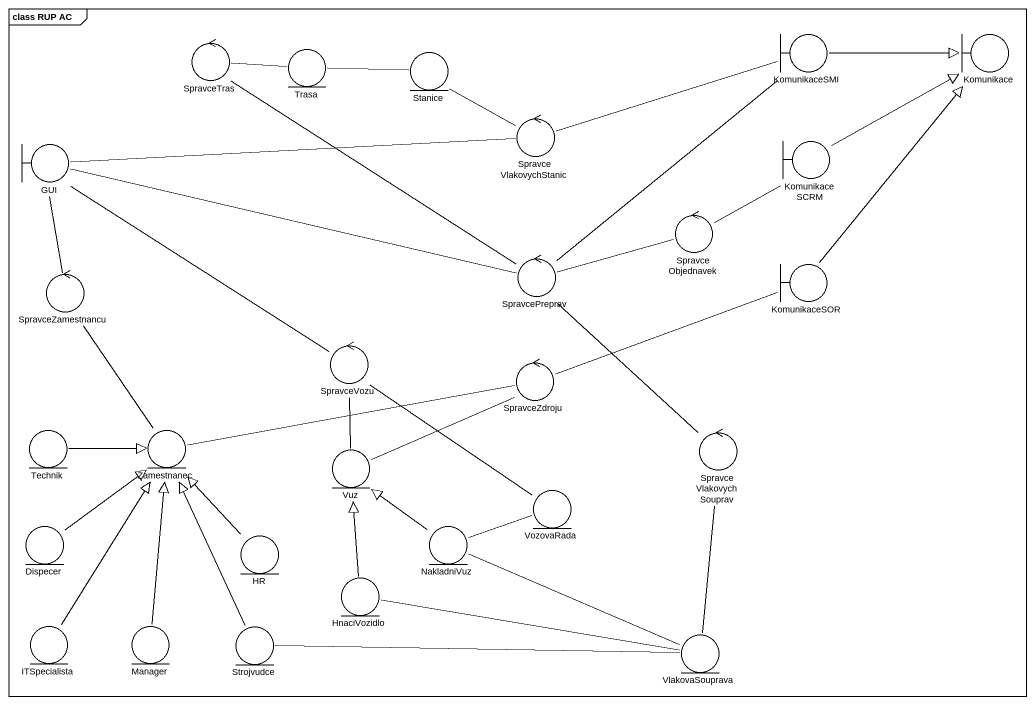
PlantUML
@startuml
mainframe class RUP AC
boundary KomunikaceSMI
boundary Komunikace
control SpravceTras
entity Trasa
entity Stanice
boundary GUI
control SpravceVlakovychStanic
boundary KomunikaceSCRM
control SpravceObjednavek
control SpravcePreprav
boundary KomunikaceSOR
control SpravceZamestnancu
control SpravceVozu
control SpravceZdroju
entity Technik
entity Zamestnanec
entity Vuz
control SpravceVlakovychSouprav
entity VozovaRada
entity Dispecer
entity HR
entity NakladniVuz
entity HnaciVozidlo
entity ITSpecialista
entity Manager
entity Strojvudce
entity VlakovaSouprava
KomunikaceSMI -right-|> Komunikace
SpravceTras -right- Trasa
Stanice -left- Trasa
GUI -right- SpravceVlakovychStanic
GUI -right- SpravcePreprav
GUI -- SpravceZamestnancu
GUI -- SpravceVozu
SpravceVlakovychStanic -right- KomunikaceSMI
SpravceVlakovychStanic -up- Stanice
KomunikaceSCRM -right-|> Komunikace
SpravceObjednavek -up- KomunikaceSCRM
SpravcePreprav -up- KomunikaceSMI
SpravcePreprav -up- SpravceTras
SpravcePreprav -right- SpravceObjednavek
SpravcePreprav -- SpravceVlakovychSouprav
KomunikaceSOR -up-|> Komunikace
SpravceVozu -- VozovaRada
SpravceZdroju -right- KomunikaceSOR
Technik -right-|> Zamestnanec
Zamestnanec -up- SpravceZamestnancu
Zamestnanec -right- SpravceZdroju
Vuz -up- SpravceVozu
Vuz -right- SpravceZdroju
SpravceVlakovychSouprav -- VlakovaSouprava
VozovaRada -left- NakladniVuz
Dispecer -up-|> Zamestnanec
HR -up-|> Zamestnanec
NakladniVuz -up-|> Vuz
NakladniVuz -right- VlakovaSouprava
HnaciVozidlo -up-|> Vuz
HnaciVozidlo -right- VlakovaSouprava
ITSpecialista -up-|> Zamestnanec
Manager -up-|> Zamestnanec
Strojvudce -up-|> Zamestnanec
VlakovaSouprava -left- Strojvudce
@enduml
